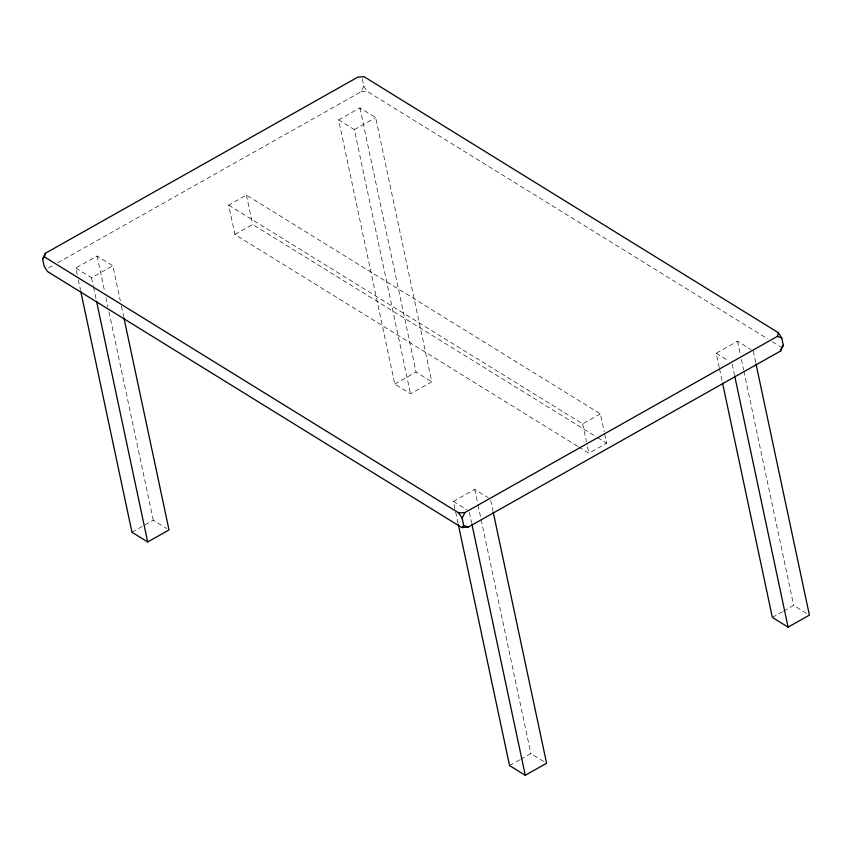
<?xml version="1.0" encoding="UTF-8"?>
<svg xmlns="http://www.w3.org/2000/svg" width="852" height="852" viewBox="0 0 852 852"><rect width="100%" height="100%" fill="white"/><g stroke="black" fill="none" stroke-linecap="round" stroke-linejoin="round"><path stroke-width="0.64" stroke-dasharray="4.26 3.19" d="M57.755 262.736L361.024 91.771L363.793 86.105L362.238 78.767M48.489 267.954L53.122 265.345M77.191 274.557L75.807 268.05L97.117 256.037L112.847 265.76L120.324 300.894M338.617 119.898L359.927 107.884L375.657 117.608L431.815 381.792L410.504 393.805L394.774 384.082L338.617 119.898L354.357 129.621L410.504 393.805M75.807 268.05L91.537 277.773L112.847 265.76M354.357 129.621L375.657 117.608M577.571 446.235L234.896 234.481L228.655 205.119L246.409 195.119L600.394 413.859L604.196 431.73M234.896 234.481L252.65 224.47L596.464 436.927M131.964 532.234L153.275 520.221L166.758 528.549M394.774 384.082L416.085 372.068L431.815 381.792M228.655 205.119L582.64 423.87L600.394 413.859M458.099 523.501L453.392 501.381L474.702 489.367L488.185 497.696M719.248 367.542L716.202 353.229L737.512 341.215L750.995 349.544M578.7 446.938L588.881 453.221L606.635 443.21L604.462 433.008M509.549 765.565L519.635 759.877M520.764 759.238L530.86 753.551L544.343 761.88M772.359 617.412L782.456 611.715M783.574 611.086L793.67 605.399L807.153 613.728M361.024 91.771L367.201 91.388L767.908 339.011M772.434 341.812L780.357 346.711M716.202 353.229L728.567 360.865M597.593 437.619L606.635 443.21M453.392 501.381L466.875 509.709M363.793 86.105L367.201 91.388M753.243 350.939L755.735 362.643M737.512 341.215L740.281 354.23M741.389 359.438L743.604 369.843M743.871 371.142L793.67 605.399M732.209 364.251L734.424 374.656M719.525 368.841L722.294 381.856M582.64 423.87L586.442 441.741M587.529 446.842L588.881 453.221M490.709 500.39L492.925 510.806M474.702 489.367L477.748 503.681M478.025 504.98L530.86 753.551M469.399 512.403L471.614 522.819M359.927 107.884L416.085 372.068M246.409 195.119L252.65 224.47M121.421 306.102L123.636 316.518M97.117 256.037L104.583 291.171M105.968 297.678L107.906 306.795M109.013 311.992L153.275 520.221M91.537 277.773L93.198 285.58M93.475 286.879L96.244 299.893M78.299 279.765L80.514 290.17"/><path stroke-width="1.28" d="M42.6 258.955L44.442 256.899L45.369 253.278L357.904 77.095L364.081 76.712L778.377 332.727L781.774 338.02L783.339 345.358L780.56 351.024L468.025 527.218L461.859 527.59L47.563 271.575L44.155 266.293L42.6 258.955L45.369 253.278M44.442 256.899L458.738 512.915L464.904 512.531L777.439 336.348L778.377 332.727M780.56 351.024L781.178 348.617M461.859 527.59L463.701 525.546L462.135 518.208L464.904 512.531M781.497 347.403L783.339 345.358M80.791 291.469L131.964 532.234L147.694 541.957L169.005 529.944L123.913 317.817M458.376 524.8L509.549 765.565L525.279 775.288L546.59 763.275L493.202 512.105M722.571 383.155L772.359 617.412L788.089 627.136L809.4 615.123L756.012 363.953M777.439 336.348L781.774 338.02M463.701 525.546L468.025 527.218M458.738 512.915L462.135 518.208M734.701 375.966L788.089 627.136M471.891 524.118L525.279 775.288M96.521 301.193L147.694 541.957"/></g></svg>
